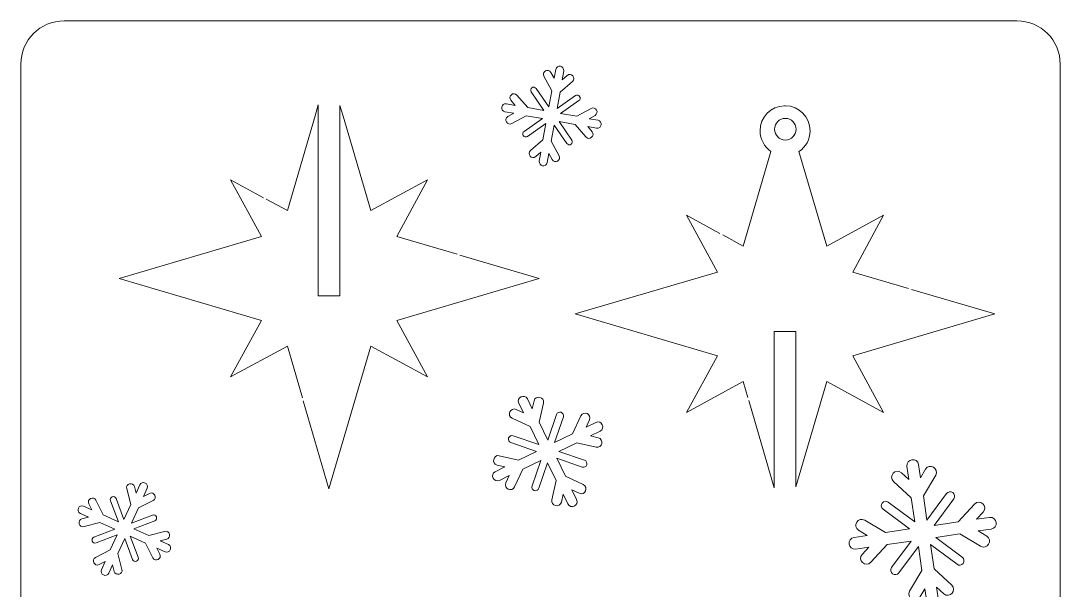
# Model space of a CAD drawing. Header units: inches. Extents: x -795 to -643, y 136 to 339.
# Drawn here: x -794.9 to -642.5, y 255.4 to 338.8 of the extents above; entities that cross this region are included whole.
import ezdxf

# ---------------------------------------------------------------- set-up
doc = ezdxf.new("R2010")
doc.units = ezdxf.units.IN
doc.header["$MEASUREMENT"] = 0
doc.layers.add('_U+0421_U+043B_U+043E_U+0439 1', color=7, linetype='Continuous')

msp = doc.modelspace()

# ---------------------------------------------------------------- linework, layer by layer
at = {"layer": '_U+0421_U+043B_U+043E_U+0439 1', "color": 1, "lineweight": 5, "true_color": 0xff0000}
for points in [[(-758.9, 312.68), (-755.82, 311), (-751.76, 324.87), (-751.28, 326.51), (-751.28, 298.5), (-748.1, 298.5), (-748.1, 326.39), (-747.65, 324.85), (-743.56, 311), (-735.25, 315.52), (-739.76, 307.2), (-730.94, 304.6)], [(-759.3, 312.89), (-764.14, 315.52), (-759.62, 307.2), (-780.46, 301.05), (-759.62, 294.9), (-764.14, 286.63), (-755.82, 291.15), (-753.6, 283.56)], [(-692.39, 307.66), (-697.29, 310.32), (-692.77, 302), (-713.61, 295.85), (-692.77, 289.7), (-697.29, 281.43), (-688.97, 285.95), (-688.29, 283.62)], [(-730.51, 304.48), (-718.92, 301.05), (-739.76, 294.9), (-735.25, 286.63), (-743.56, 291.15), (-749.72, 270.26), (-753.48, 283.13)], [(-664.31, 299.46), (-652.07, 295.85), (-672.91, 289.7), (-668.39, 281.43), (-676.71, 285.95), (-681.25, 270.53), (-681.25, 293.3), (-684.43, 293.3), (-684.43, 270.4), (-688.16, 283.19)]]:
    msp.add_lwpolyline(points, dxfattribs=at)
for points, knots in [([(-642.5, 332.45), (-642.5, 332.45), (-642.5, 141.95), (-642.5, 141.95), (-642.5, 138.45), (-645.34, 135.6), (-648.85, 135.6), (-648.85, 135.6), (-788.55, 135.6), (-788.55, 135.6), (-792.06, 135.6), (-794.9, 138.45), (-794.9, 141.95), (-794.9, 141.95), (-794.9, 332.45), (-794.9, 332.45), (-794.9, 335.96), (-792.06, 338.8), (-788.55, 338.8), (-788.55, 338.8), (-648.85, 338.8), (-648.85, 338.8), (-645.34, 338.8), (-642.5, 335.96), (-642.5, 332.45)], [0, 0, 0, 0, 1, 1, 1, 2, 2, 2, 3, 3, 3, 4, 4, 4, 5, 5, 5, 6, 6, 6, 7, 7, 7, 8, 8, 8, 8]), ([(-691.99, 307.45), (-691.99, 307.45), (-688.97, 305.8), (-688.97, 305.8), (-688.97, 305.8), (-684.91, 319.67), (-684.91, 319.67), (-685.87, 320.33), (-686.51, 321.43), (-686.51, 322.69), (-686.51, 324.68), (-684.92, 326.3), (-682.95, 326.35), (-682.91, 326.36), (-682.88, 326.36), (-682.84, 326.36), (-682.84, 326.36), (-682.78, 326.36), (-682.78, 326.36), (-680.79, 326.33), (-679.17, 324.69), (-679.17, 322.69), (-679.17, 321.42), (-679.82, 320.31), (-680.8, 319.65), (-680.8, 319.65), (-676.71, 305.8), (-676.71, 305.8), (-676.71, 305.8), (-668.39, 310.32), (-668.39, 310.32), (-668.39, 310.32), (-672.91, 302), (-672.91, 302), (-672.91, 302), (-664.74, 299.59), (-664.74, 299.59)], [0, 0, 0, 0, 1, 1, 1, 2, 2, 2, 3, 3, 3, 4, 4, 4, 5, 5, 5, 6, 6, 6, 7, 7, 7, 8, 8, 8, 9, 9, 9, 10, 10, 10, 11, 11, 11, 12, 12, 12, 12]), ([(-682.8, 324.51), (-683.68, 324.51), (-684.39, 323.8), (-684.39, 322.92), (-684.39, 322.05), (-683.68, 321.34), (-682.8, 321.34), (-681.93, 321.34), (-681.22, 322.05), (-681.22, 322.92), (-681.22, 323.8), (-681.93, 324.51), (-682.8, 324.51)], [0, 0, 0, 0, 1, 1, 1, 2, 2, 2, 3, 3, 3, 4, 4, 4, 4])]:
    msp.add_open_spline(points, degree=3, knots=knots, dxfattribs=at)
at = {"layer": '_U+0421_U+043B_U+043E_U+0439 1', "color": 7, "lineweight": 5, "true_color": 0xffffff}
for points in [[(-717.72, 318.04), (-717.72, 318.04), (-717.49, 319.34), (-717.49, 319.34), (-717.49, 319.34), (-717.01, 318.47), (-717.01, 318.47), (-716.64, 317.8), (-715.61, 318.37), (-715.98, 319.04), (-715.98, 319.04), (-717.14, 321.15), (-717.14, 321.15), (-717.14, 321.15), (-716.71, 323.53), (-716.71, 323.53), (-716.71, 323.53), (-714.83, 320.83), (-714.83, 320.83), (-714.69, 320.64), (-714.41, 320.59), (-714.22, 320.72), (-714.02, 320.86), (-713.97, 321.14), (-714.11, 321.34), (-714.11, 321.34), (-715.98, 324.04), (-715.98, 324.04), (-715.98, 324.04), (-713.6, 323.61), (-713.6, 323.61), (-713.6, 323.61), (-712.03, 321.79), (-712.03, 321.79), (-711.52, 321.21), (-710.65, 321.98), (-711.13, 322.56), (-711.13, 322.56), (-711.78, 323.3), (-711.78, 323.3), (-711.78, 323.3), (-710.48, 323.07), (-710.48, 323.07), (-709.73, 322.94), (-709.52, 324.09), (-710.27, 324.23), (-710.27, 324.23), (-711.57, 324.46), (-711.57, 324.46), (-711.57, 324.46), (-710.71, 324.94), (-710.71, 324.94), (-710.38, 325.12), (-710.34, 325.48), (-710.49, 325.73), (-710.64, 325.97), (-710.95, 326.15), (-711.28, 325.97), (-711.28, 325.97), (-713.38, 324.81), (-713.38, 324.81), (-713.38, 324.81), (-715.77, 325.24), (-715.77, 325.24), (-715.77, 325.24), (-713.07, 327.12), (-713.07, 327.12), (-712.87, 327.25), (-712.82, 327.54), (-712.96, 327.73), (-713.09, 327.92), (-713.37, 327.98), (-713.57, 327.84), (-713.57, 327.84), (-716.27, 325.96), (-716.27, 325.96), (-716.27, 325.96), (-715.84, 328.35), (-715.84, 328.35), (-715.84, 328.35), (-714.02, 329.92), (-714.02, 329.92), (-713.74, 330.16), (-713.77, 330.51), (-713.97, 330.74), (-714.15, 330.97), (-714.5, 331.05), (-714.79, 330.81), (-714.79, 330.81), (-715.54, 330.17), (-715.54, 330.17), (-715.54, 330.17), (-715.3, 331.46), (-715.3, 331.46), (-715.17, 332.22), (-716.32, 332.43), (-716.46, 331.67), (-716.46, 331.67), (-716.69, 330.38), (-716.69, 330.38), (-716.69, 330.38), (-717.17, 331.24), (-717.17, 331.24), (-717.54, 331.92), (-718.56, 331.35), (-718.2, 330.67), (-718.2, 330.67), (-717.04, 328.56), (-717.04, 328.56), (-717.04, 328.56), (-717.47, 326.18), (-717.47, 326.18), (-717.47, 326.18), (-719.35, 328.88), (-719.35, 328.88), (-719.48, 329.08), (-719.77, 329.13), (-719.96, 328.99), (-720.16, 328.86), (-720.21, 328.57), (-720.07, 328.38), (-720.07, 328.38), (-718.2, 325.68), (-718.2, 325.68), (-718.2, 325.68), (-720.58, 326.11), (-720.58, 326.11), (-720.58, 326.11), (-722.15, 327.92), (-722.15, 327.92), (-722.66, 328.5), (-723.53, 327.73), (-723.04, 327.16), (-723.04, 327.16), (-722.4, 326.41), (-722.4, 326.41), (-722.4, 326.41), (-723.7, 326.64), (-723.7, 326.64), (-724.45, 326.78), (-724.66, 325.62), (-723.91, 325.49), (-723.91, 325.49), (-722.61, 325.25), (-722.61, 325.25), (-722.61, 325.25), (-723.47, 324.78), (-723.47, 324.78), (-723.8, 324.59), (-723.84, 324.23), (-723.69, 323.99), (-723.54, 323.74), (-723.23, 323.56), (-722.9, 323.75), (-722.9, 323.75), (-720.8, 324.9), (-720.8, 324.9), (-720.8, 324.9), (-718.41, 324.47), (-718.41, 324.47), (-718.41, 324.47), (-721.11, 322.6), (-721.11, 322.6), (-721.31, 322.46), (-721.36, 322.18), (-721.22, 321.98), (-721.09, 321.79), (-720.81, 321.74), (-720.61, 321.87), (-720.61, 321.87), (-717.91, 323.75), (-717.91, 323.75), (-717.91, 323.75), (-718.34, 321.37), (-718.34, 321.37), (-718.34, 321.37), (-720.16, 319.79), (-720.16, 319.79), (-720.44, 319.55), (-720.41, 319.21), (-720.21, 318.98), (-720.03, 318.75), (-719.68, 318.66), (-719.39, 318.9), (-719.39, 318.9), (-718.64, 319.55), (-718.64, 319.55), (-718.64, 319.55), (-718.88, 318.25), (-718.88, 318.25), (-718.94, 317.87), (-718.69, 317.63), (-718.41, 317.58), (-718.13, 317.53), (-717.79, 317.66), (-717.72, 318.04)], [(-713.41, 268.66), (-713.41, 268.66), (-714.11, 270.08), (-714.11, 270.08), (-714.11, 270.08), (-713.03, 269.58), (-713.03, 269.58), (-712.19, 269.19), (-711.6, 270.47), (-712.43, 270.87), (-712.43, 270.87), (-715.06, 272.09), (-715.06, 272.09), (-715.06, 272.09), (-716.33, 274.71), (-716.33, 274.71), (-716.33, 274.71), (-712.59, 273.42), (-712.59, 273.42), (-712.32, 273.33), (-712.01, 273.48), (-711.92, 273.75), (-711.83, 274.02), (-711.98, 274.33), (-712.25, 274.42), (-712.25, 274.42), (-715.99, 275.71), (-715.99, 275.71), (-715.99, 275.71), (-713.37, 276.99), (-713.37, 276.99), (-713.37, 276.99), (-710.55, 276.34), (-710.55, 276.34), (-709.65, 276.14), (-709.36, 277.51), (-710.23, 277.72), (-710.23, 277.72), (-711.39, 277.99), (-711.39, 277.99), (-711.39, 277.99), (-709.96, 278.69), (-709.96, 278.69), (-709.13, 279.09), (-709.76, 280.36), (-710.58, 279.96), (-710.58, 279.96), (-712.01, 279.26), (-712.01, 279.26), (-712.01, 279.26), (-711.51, 280.34), (-711.51, 280.34), (-711.33, 280.75), (-711.54, 281.13), (-711.86, 281.26), (-712.18, 281.39), (-712.61, 281.34), (-712.79, 280.93), (-712.79, 280.93), (-714.02, 278.31), (-714.02, 278.31), (-714.02, 278.31), (-716.64, 277.03), (-716.64, 277.03), (-716.64, 277.03), (-715.35, 280.77), (-715.35, 280.77), (-715.26, 281.04), (-715.41, 281.35), (-715.68, 281.45), (-715.95, 281.54), (-716.26, 281.39), (-716.35, 281.12), (-716.35, 281.12), (-717.64, 277.38), (-717.64, 277.38), (-717.64, 277.38), (-718.92, 279.99), (-718.92, 279.99), (-718.92, 279.99), (-718.27, 282.81), (-718.27, 282.81), (-718.17, 283.25), (-718.45, 283.56), (-718.81, 283.64), (-719.14, 283.74), (-719.54, 283.57), (-719.65, 283.13), (-719.65, 283.13), (-719.92, 281.98), (-719.92, 281.98), (-719.92, 281.98), (-720.62, 283.4), (-720.62, 283.4), (-721.02, 284.23), (-722.29, 283.61), (-721.89, 282.78), (-721.89, 282.78), (-721.19, 281.36), (-721.19, 281.36), (-721.19, 281.36), (-722.27, 281.86), (-722.27, 281.86), (-723.1, 282.25), (-723.69, 280.97), (-722.86, 280.57), (-722.86, 280.57), (-720.24, 279.35), (-720.24, 279.35), (-720.24, 279.35), (-718.96, 276.73), (-718.96, 276.73), (-718.96, 276.73), (-722.7, 278.02), (-722.7, 278.02), (-722.97, 278.11), (-723.28, 277.96), (-723.38, 277.69), (-723.47, 277.42), (-723.32, 277.11), (-723.05, 277.01), (-723.05, 277.01), (-719.3, 275.73), (-719.3, 275.73), (-719.3, 275.73), (-721.92, 274.45), (-721.92, 274.45), (-721.92, 274.45), (-724.74, 275.09), (-724.74, 275.09), (-725.64, 275.29), (-725.94, 273.93), (-725.06, 273.72), (-725.06, 273.72), (-723.91, 273.45), (-723.91, 273.45), (-723.91, 273.45), (-725.33, 272.75), (-725.33, 272.75), (-726.16, 272.35), (-725.54, 271.08), (-724.71, 271.48), (-724.71, 271.48), (-723.28, 272.18), (-723.28, 272.18), (-723.28, 272.18), (-723.78, 271.1), (-723.78, 271.1), (-723.97, 270.69), (-723.75, 270.31), (-723.43, 270.18), (-723.11, 270.05), (-722.68, 270.09), (-722.5, 270.51), (-722.5, 270.51), (-721.28, 273.13), (-721.28, 273.13), (-721.28, 273.13), (-718.66, 274.41), (-718.66, 274.41), (-718.66, 274.41), (-719.94, 270.66), (-719.94, 270.66), (-720.04, 270.39), (-719.89, 270.08), (-719.62, 269.99), (-719.35, 269.9), (-719.03, 270.05), (-718.94, 270.32), (-718.94, 270.32), (-717.66, 274.06), (-717.66, 274.06), (-717.66, 274.06), (-716.38, 271.44), (-716.38, 271.44), (-716.38, 271.44), (-717.02, 268.62), (-717.02, 268.62), (-717.13, 268.19), (-716.85, 267.87), (-716.49, 267.79), (-716.15, 267.7), (-715.75, 267.86), (-715.64, 268.3), (-715.64, 268.3), (-715.38, 269.46), (-715.38, 269.46), (-715.38, 269.46), (-714.68, 268.04), (-714.68, 268.04), (-714.48, 267.62), (-714.06, 267.57), (-713.75, 267.72), (-713.44, 267.87), (-713.21, 268.24), (-713.41, 268.66)], [(-651.9, 265.3), (-651.84, 264.88), (-652.06, 264.42), (-652.61, 264.34), (-652.61, 264.34), (-654.53, 264.06), (-654.53, 264.06), (-654.53, 264.06), (-653.28, 263.31), (-653.28, 263.31), (-652.81, 263.03), (-652.77, 262.5), (-653, 262.14), (-653.23, 261.75), (-653.7, 261.54), (-654.17, 261.83), (-654.17, 261.83), (-657.22, 263.63), (-657.22, 263.63), (-657.22, 263.63), (-660.74, 263.11), (-660.74, 263.11), (-660.74, 263.11), (-656.86, 260.22), (-656.86, 260.22), (-656.58, 260.01), (-656.52, 259.59), (-656.73, 259.31), (-656.93, 259.03), (-657.35, 258.97), (-657.63, 259.18), (-657.63, 259.18), (-661.52, 262.07), (-661.52, 262.07), (-661.52, 262.07), (-661, 258.54), (-661, 258.54), (-661, 258.54), (-658.4, 256.14), (-658.4, 256.14), (-657.99, 255.78), (-658.09, 255.26), (-658.36, 254.94), (-658.64, 254.61), (-659.16, 254.5), (-659.57, 254.87), (-659.57, 254.87), (-660.64, 255.85), (-660.64, 255.85), (-660.64, 255.85), (-660.36, 253.93), (-660.36, 253.93), (-660.19, 252.81), (-661.9, 252.56), (-662.07, 253.68), (-662.07, 253.68), (-662.35, 255.6), (-662.35, 255.6), (-662.35, 255.6), (-663.09, 254.35), (-663.09, 254.35), (-663.67, 253.41), (-665.15, 254.26), (-664.58, 255.24), (-664.58, 255.24), (-662.78, 258.28), (-662.78, 258.28), (-662.78, 258.28), (-663.3, 261.81), (-663.3, 261.81), (-663.3, 261.81), (-666.18, 257.92), (-666.18, 257.92), (-666.39, 257.64), (-666.81, 257.58), (-667.09, 257.79), (-667.37, 258), (-667.43, 258.42), (-667.22, 258.7), (-667.22, 258.7), (-664.34, 262.58), (-664.34, 262.58), (-664.34, 262.58), (-667.86, 262.06), (-667.86, 262.06), (-667.86, 262.06), (-670.26, 259.47), (-670.26, 259.47), (-671.03, 258.64), (-672.31, 259.81), (-671.54, 260.63), (-671.54, 260.63), (-670.55, 261.7), (-670.55, 261.7), (-670.55, 261.7), (-672.47, 261.42), (-672.47, 261.42), (-673.59, 261.26), (-673.84, 262.97), (-672.72, 263.13), (-672.72, 263.13), (-670.81, 263.41), (-670.81, 263.41), (-670.81, 263.41), (-672.06, 264.16), (-672.06, 264.16), (-672.53, 264.45), (-672.57, 264.97), (-672.33, 265.33), (-672.11, 265.72), (-671.64, 265.93), (-671.17, 265.64), (-671.17, 265.64), (-668.12, 263.84), (-668.12, 263.84), (-668.12, 263.84), (-664.6, 264.36), (-664.6, 264.36), (-664.6, 264.36), (-668.48, 267.25), (-668.48, 267.25), (-668.76, 267.46), (-668.82, 267.88), (-668.61, 268.16), (-668.41, 268.44), (-667.99, 268.5), (-667.71, 268.29), (-667.71, 268.29), (-663.82, 265.4), (-663.82, 265.4), (-663.82, 265.4), (-664.34, 268.93), (-664.34, 268.93), (-664.34, 268.93), (-666.94, 271.33), (-666.94, 271.33), (-667.35, 271.69), (-667.25, 272.21), (-666.97, 272.53), (-666.7, 272.86), (-666.18, 272.97), (-665.77, 272.6), (-665.77, 272.6), (-664.7, 271.62), (-664.7, 271.62), (-664.7, 271.62), (-664.98, 273.54), (-664.98, 273.54), (-665.15, 274.66), (-663.44, 274.91), (-663.27, 273.79), (-663.27, 273.79), (-662.99, 271.87), (-662.99, 271.87), (-662.99, 271.87), (-662.25, 273.12), (-662.25, 273.12), (-661.67, 274.06), (-660.19, 273.21), (-660.76, 272.23), (-660.76, 272.23), (-662.56, 269.19), (-662.56, 269.19), (-662.56, 269.19), (-662.04, 265.66), (-662.04, 265.66), (-662.04, 265.66), (-659.15, 269.55), (-659.15, 269.55), (-658.95, 269.83), (-658.53, 269.89), (-658.25, 269.68), (-657.97, 269.47), (-657.91, 269.05), (-658.11, 268.77), (-658.11, 268.77), (-661, 264.89), (-661, 264.89), (-661, 264.89), (-657.48, 265.41), (-657.48, 265.41), (-657.48, 265.41), (-655.08, 268.01), (-655.08, 268.01), (-654.31, 268.83), (-653.03, 267.66), (-653.8, 266.84), (-653.8, 266.84), (-654.78, 265.77), (-654.78, 265.77), (-654.78, 265.77), (-652.86, 266.05), (-652.86, 266.05), (-652.31, 266.13), (-651.96, 265.72), (-651.9, 265.3)], [(-773.26, 262.08), (-773.26, 262.08), (-774.46, 262.62), (-774.46, 262.62), (-774.46, 262.62), (-773.51, 262.87), (-773.51, 262.87), (-773.15, 262.97), (-773.02, 263.31), (-773.11, 263.58), (-773.19, 263.86), (-773.45, 264.11), (-773.81, 264.01), (-773.81, 264.01), (-776.14, 263.4), (-776.14, 263.4), (-776.14, 263.4), (-778.34, 264.4), (-778.34, 264.4), (-778.34, 264.4), (-775.26, 265.56), (-775.26, 265.56), (-775.04, 265.65), (-774.92, 265.91), (-775.01, 266.13), (-775.09, 266.35), (-775.35, 266.47), (-775.57, 266.39), (-775.57, 266.39), (-778.65, 265.23), (-778.65, 265.23), (-778.65, 265.23), (-777.65, 267.43), (-777.65, 267.43), (-777.65, 267.43), (-775.51, 268.51), (-775.51, 268.51), (-775.17, 268.68), (-775.12, 269.02), (-775.26, 269.29), (-775.37, 269.56), (-775.69, 269.73), (-776.03, 269.56), (-776.03, 269.56), (-776.92, 269.12), (-776.92, 269.12), (-776.92, 269.12), (-776.37, 270.32), (-776.37, 270.32), (-776.05, 271.02), (-777.12, 271.51), (-777.44, 270.81), (-777.44, 270.81), (-777.98, 269.61), (-777.98, 269.61), (-777.98, 269.61), (-778.23, 270.56), (-778.23, 270.56), (-778.43, 271.31), (-779.56, 271.01), (-779.37, 270.26), (-779.37, 270.26), (-778.77, 267.93), (-778.77, 267.93), (-778.77, 267.93), (-779.77, 265.73), (-779.77, 265.73), (-779.77, 265.73), (-780.93, 268.81), (-780.93, 268.81), (-781.01, 269.03), (-781.27, 269.15), (-781.49, 269.07), (-781.71, 268.98), (-781.83, 268.72), (-781.75, 268.5), (-781.75, 268.5), (-780.59, 265.42), (-780.59, 265.42), (-780.59, 265.42), (-782.8, 266.42), (-782.8, 266.42), (-782.8, 266.42), (-783.88, 268.57), (-783.88, 268.57), (-784.22, 269.25), (-785.26, 268.72), (-784.93, 268.04), (-784.93, 268.04), (-784.49, 267.16), (-784.49, 267.16), (-784.49, 267.16), (-785.69, 267.7), (-785.69, 267.7), (-786.39, 268.02), (-786.87, 266.95), (-786.17, 266.63), (-786.17, 266.63), (-784.97, 266.09), (-784.97, 266.09), (-784.97, 266.09), (-785.93, 265.84), (-785.93, 265.84), (-786.29, 265.74), (-786.42, 265.4), (-786.33, 265.13), (-786.24, 264.85), (-785.99, 264.6), (-785.63, 264.7), (-785.63, 264.7), (-783.3, 265.31), (-783.3, 265.31), (-783.3, 265.31), (-781.1, 264.31), (-781.1, 264.31), (-781.1, 264.31), (-784.17, 263.15), (-784.17, 263.15), (-784.39, 263.06), (-784.51, 262.8), (-784.43, 262.58), (-784.35, 262.36), (-784.08, 262.24), (-783.86, 262.32), (-783.86, 262.32), (-780.79, 263.48), (-780.79, 263.48), (-780.79, 263.48), (-781.78, 261.28), (-781.78, 261.28), (-781.78, 261.28), (-783.93, 260.19), (-783.93, 260.19), (-784.27, 260.03), (-784.32, 259.69), (-784.18, 259.42), (-784.06, 259.15), (-783.75, 258.98), (-783.41, 259.14), (-783.41, 259.14), (-782.52, 259.58), (-782.52, 259.58), (-782.52, 259.58), (-783.07, 258.39), (-783.07, 258.39), (-783.23, 258.04), (-783.04, 257.74), (-782.78, 257.62), (-782.52, 257.5), (-782.16, 257.55), (-782, 257.9), (-782, 257.9), (-781.46, 259.1), (-781.46, 259.1), (-781.46, 259.1), (-781.2, 258.15), (-781.2, 258.15), (-781.01, 257.4), (-779.88, 257.7), (-780.07, 258.44), (-780.07, 258.44), (-780.67, 260.77), (-780.67, 260.77), (-780.67, 260.77), (-779.67, 262.98), (-779.67, 262.98), (-779.67, 262.98), (-778.51, 259.9), (-778.51, 259.9), (-778.43, 259.68), (-778.17, 259.56), (-777.95, 259.64), (-777.72, 259.73), (-777.6, 259.99), (-777.69, 260.21), (-777.69, 260.21), (-778.85, 263.29), (-778.85, 263.29), (-778.85, 263.29), (-776.64, 262.29), (-776.64, 262.29), (-776.64, 262.29), (-775.56, 260.14), (-775.56, 260.14), (-775.21, 259.46), (-774.18, 259.99), (-774.51, 260.66), (-774.51, 260.66), (-774.95, 261.55), (-774.95, 261.55), (-774.95, 261.55), (-773.75, 261.01), (-773.75, 261.01), (-773.05, 260.69), (-772.57, 261.76), (-773.26, 262.08)]]:
    msp.add_open_spline(points, degree=3, knots=[0, 0, 0, 0, 1, 1, 1, 2, 2, 2, 3, 3, 3, 4, 4, 4, 5, 5, 5, 6, 6, 6, 7, 7, 7, 8, 8, 8, 9, 9, 9, 10, 10, 10, 11, 11, 11, 12, 12, 12, 13, 13, 13, 14, 14, 14, 15, 15, 15, 16, 16, 16, 17, 17, 17, 18, 18, 18, 19, 19, 19, 20, 20, 20, 21, 21, 21, 22, 22, 22, 23, 23, 23, 24, 24, 24, 25, 25, 25, 26, 26, 26, 27, 27, 27, 28, 28, 28, 29, 29, 29, 30, 30, 30, 31, 31, 31, 32, 32, 32, 33, 33, 33, 34, 34, 34, 35, 35, 35, 36, 36, 36, 37, 37, 37, 38, 38, 38, 39, 39, 39, 40, 40, 40, 41, 41, 41, 42, 42, 42, 43, 43, 43, 44, 44, 44, 45, 45, 45, 46, 46, 46, 47, 47, 47, 48, 48, 48, 49, 49, 49, 50, 50, 50, 51, 51, 51, 52, 52, 52, 53, 53, 53, 54, 54, 54, 55, 55, 55, 56, 56, 56, 57, 57, 57, 58, 58, 58, 59, 59, 59, 60, 60, 60, 61, 61, 61, 62, 62, 62, 63, 63, 63, 64, 64, 64, 65, 65, 65, 65], dxfattribs=at)

doc.saveas('drawing.dxf')
